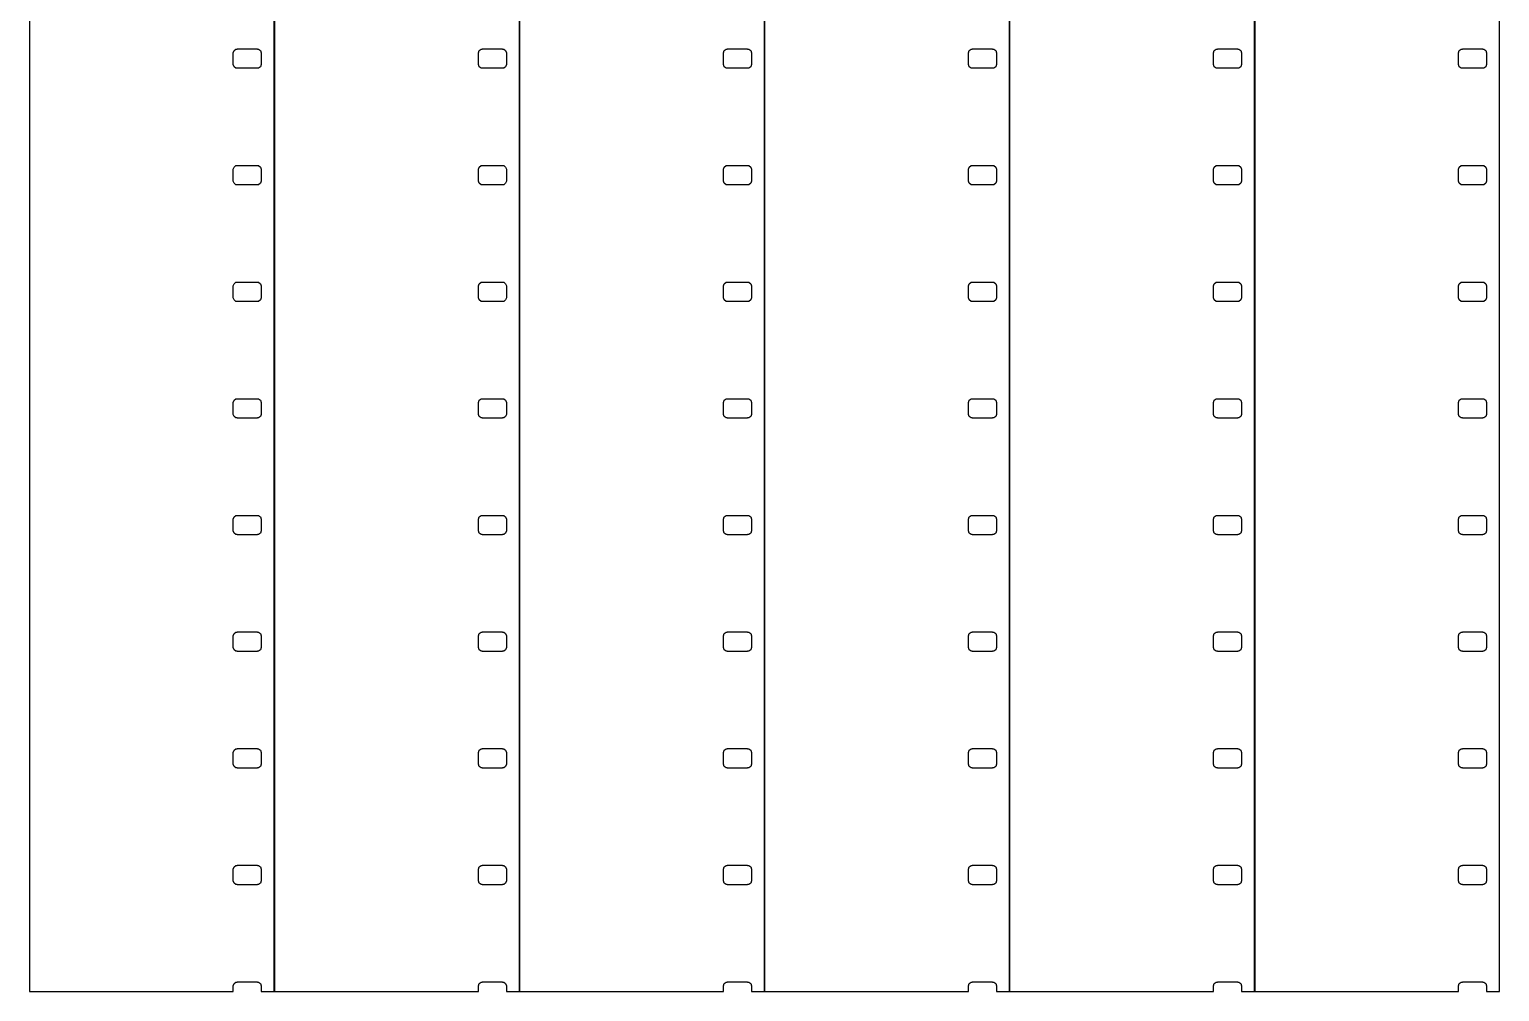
# Model space of a CAD drawing. Header units: metres. Extents: x -8 to 184, y -126 to 126.
# Drawn here: x 88.1 to 184.1, y -125.7 to -62.9 of the extents above; entities that cross this region are included whole.
import ezdxf

# ---------------------------------------------------------------- set-up
doc = ezdxf.new("R2010")
doc.units = ezdxf.units.M

msp = doc.modelspace()

# ---------------------------------------------------------------- linework, layer by layer
for p, q in [((88.06, 125.73), (88.06, -125.73)), ((104.06, -125.73), (104.06, 125.73)), ((104.07, 125.73), (104.07, -125.73)), ((120.07, -125.73), (120.07, 125.73)), ((120.08, 125.73), (120.08, -125.73)), ((136.08, -125.73), (136.08, 125.73)), ((136.09, 125.73), (136.09, -125.73)), ((152.09, -125.73), (152.09, 125.73)), ((152.1, 125.73), (152.1, -125.73)), ((168.1, -125.73), (168.1, 125.73)), ((168.11, 125.73), (168.11, -125.73)), ((184.11, -125.73), (184.11, 125.73)), ((101.381, -64.385), (101.429, -64.2381)), ((101.429, -64.2381), (101.554, -64.1472)), ((101.554, -64.1472), (101.631, -64.1472)), ((101.631, -64.1472), (101.631, -64.135)), ((101.631, -64.135), (102.96, -64.135)), ((102.96, -64.135), (102.96, -64.1472)), ((102.96, -64.1472), (103.037, -64.1472)), ((103.037, -64.1472), (103.162, -64.2381)), ((103.162, -64.2381), (103.21, -64.385)), ((117.391, -64.385), (117.439, -64.2381)), ((117.439, -64.2381), (117.564, -64.1472)), ((117.564, -64.1472), (117.641, -64.1472)), ((117.641, -64.1472), (117.641, -64.135)), ((117.641, -64.135), (118.97, -64.135)), ((118.97, -64.135), (118.97, -64.1472)), ((118.97, -64.1472), (119.047, -64.1472)), ((119.047, -64.1472), (119.172, -64.2381)), ((119.172, -64.2381), (119.22, -64.385)), ((133.401, -64.385), (133.449, -64.2381)), ((133.449, -64.2381), (133.574, -64.1472)), ((133.574, -64.1472), (133.651, -64.1472)), ((133.651, -64.1472), (133.651, -64.135)), ((133.651, -64.135), (134.98, -64.135)), ((134.98, -64.135), (134.98, -64.1472)), ((134.98, -64.1472), (135.057, -64.1472)), ((135.057, -64.1472), (135.182, -64.2381)), ((135.182, -64.2381), (135.23, -64.385)), ((149.411, -64.385), (149.459, -64.2381)), ((149.459, -64.2381), (149.584, -64.1472)), ((149.584, -64.1472), (149.661, -64.1472)), ((149.661, -64.1472), (149.661, -64.135)), ((149.661, -64.135), (150.99, -64.135)), ((150.99, -64.135), (150.99, -64.1472)), ((150.99, -64.1472), (151.067, -64.1472)), ((151.067, -64.1472), (151.192, -64.2381)), ((151.192, -64.2381), (151.24, -64.385)), ((165.421, -64.385), (165.469, -64.2381)), ((165.469, -64.2381), (165.594, -64.1472)), ((165.594, -64.1472), (165.671, -64.1472)), ((165.671, -64.1472), (165.671, -64.135)), ((165.671, -64.135), (167, -64.135)), ((167, -64.135), (167, -64.1472)), ((167, -64.1472), (167.077, -64.1472)), ((167.077, -64.1472), (167.202, -64.2381)), ((167.202, -64.2381), (167.25, -64.385)), ((181.431, -64.385), (181.479, -64.2381)), ((181.479, -64.2381), (181.604, -64.1472)), ((181.604, -64.1472), (181.681, -64.1472)), ((181.681, -64.1472), (181.681, -64.135)), ((181.681, -64.135), (183.01, -64.135)), ((183.01, -64.135), (183.01, -64.1472)), ((183.01, -64.1472), (183.087, -64.1472)), ((183.087, -64.1472), (183.212, -64.2381)), ((183.212, -64.2381), (183.26, -64.385)), ((101.381, -65.155), (101.381, -64.385)), ((101.429, -65.3019), (101.381, -65.155)), ((101.554, -65.3928), (101.429, -65.3019)), ((103.162, -65.3019), (103.037, -65.3928)), ((103.21, -65.155), (103.162, -65.3019)), ((103.21, -64.385), (103.21, -65.155)), ((117.391, -65.155), (117.391, -64.385)), ((117.439, -65.3019), (117.391, -65.155)), ((117.564, -65.3928), (117.439, -65.3019)), ((119.172, -65.3019), (119.047, -65.3928)), ((119.22, -65.155), (119.172, -65.3019)), ((119.22, -64.385), (119.22, -65.155)), ((133.401, -65.155), (133.401, -64.385)), ((133.449, -65.3019), (133.401, -65.155)), ((133.574, -65.3928), (133.449, -65.3019)), ((135.182, -65.3019), (135.057, -65.3928)), ((135.23, -65.155), (135.182, -65.3019)), ((135.23, -64.385), (135.23, -65.155)), ((149.411, -65.155), (149.411, -64.385)), ((149.459, -65.3019), (149.411, -65.155)), ((149.584, -65.3928), (149.459, -65.3019)), ((151.192, -65.3019), (151.067, -65.3928)), ((151.24, -65.155), (151.192, -65.3019)), ((151.24, -64.385), (151.24, -65.155)), ((165.421, -65.155), (165.421, -64.385)), ((165.469, -65.3019), (165.421, -65.155)), ((165.594, -65.3928), (165.469, -65.3019)), ((167.202, -65.3019), (167.077, -65.3928)), ((167.25, -65.155), (167.202, -65.3019)), ((167.25, -64.385), (167.25, -65.155)), ((181.431, -65.155), (181.431, -64.385)), ((181.479, -65.3019), (181.431, -65.155)), ((181.604, -65.3928), (181.479, -65.3019)), ((183.212, -65.3019), (183.087, -65.3928)), ((183.26, -65.155), (183.212, -65.3019)), ((183.26, -64.385), (183.26, -65.155)), ((101.631, -65.3928), (101.554, -65.3928)), ((101.631, -65.405), (101.631, -65.3928)), ((102.96, -65.405), (101.631, -65.405)), ((103.037, -65.3928), (102.96, -65.3928)), ((102.96, -65.3928), (102.96, -65.405)), ((117.641, -65.3928), (117.564, -65.3928)), ((117.641, -65.405), (117.641, -65.3928)), ((118.97, -65.405), (117.641, -65.405)), ((119.047, -65.3928), (118.97, -65.3928)), ((118.97, -65.3928), (118.97, -65.405)), ((133.651, -65.3928), (133.574, -65.3928)), ((133.651, -65.405), (133.651, -65.3928)), ((134.98, -65.405), (133.651, -65.405)), ((135.057, -65.3928), (134.98, -65.3928)), ((134.98, -65.3928), (134.98, -65.405)), ((149.661, -65.3928), (149.584, -65.3928)), ((149.661, -65.405), (149.661, -65.3928)), ((150.99, -65.405), (149.661, -65.405)), ((151.067, -65.3928), (150.99, -65.3928)), ((150.99, -65.3928), (150.99, -65.405)), ((165.671, -65.3928), (165.594, -65.3928)), ((165.671, -65.405), (165.671, -65.3928)), ((167, -65.405), (165.671, -65.405)), ((167.077, -65.3928), (167, -65.3928)), ((167, -65.3928), (167, -65.405)), ((181.681, -65.3928), (181.604, -65.3928)), ((181.681, -65.405), (181.681, -65.3928)), ((183.01, -65.405), (181.681, -65.405)), ((183.087, -65.3928), (183.01, -65.3928)), ((183.01, -65.3928), (183.01, -65.405)), ((101.381, -72.005), (101.429, -71.858)), ((101.381, -72.775), (101.381, -72.005)), ((101.429, -71.858), (101.554, -71.7672)), ((101.554, -71.7672), (101.631, -71.7672)), ((101.631, -71.7672), (101.631, -71.755)), ((101.631, -71.755), (102.96, -71.755)), ((102.96, -71.755), (102.96, -71.7672)), ((102.96, -71.7672), (103.037, -71.7672)), ((103.037, -71.7672), (103.162, -71.858)), ((103.162, -71.858), (103.21, -72.005)), ((103.21, -72.005), (103.21, -72.775)), ((117.391, -72.005), (117.439, -71.858)), ((117.391, -72.775), (117.391, -72.005)), ((117.439, -71.858), (117.564, -71.7672)), ((117.564, -71.7672), (117.641, -71.7672)), ((117.641, -71.7672), (117.641, -71.755)), ((117.641, -71.755), (118.97, -71.755)), ((118.97, -71.755), (118.97, -71.7672)), ((118.97, -71.7672), (119.047, -71.7672)), ((119.047, -71.7672), (119.172, -71.858)), ((119.172, -71.858), (119.22, -72.005)), ((119.22, -72.005), (119.22, -72.775)), ((133.401, -72.005), (133.449, -71.858)), ((133.401, -72.775), (133.401, -72.005)), ((133.449, -71.858), (133.574, -71.7672)), ((133.574, -71.7672), (133.651, -71.7672)), ((133.651, -71.7672), (133.651, -71.755)), ((133.651, -71.755), (134.98, -71.755)), ((134.98, -71.755), (134.98, -71.7672)), ((134.98, -71.7672), (135.057, -71.7672)), ((135.057, -71.7672), (135.182, -71.858)), ((135.182, -71.858), (135.23, -72.005)), ((135.23, -72.005), (135.23, -72.775)), ((149.411, -72.005), (149.459, -71.858)), ((149.411, -72.775), (149.411, -72.005)), ((149.459, -71.858), (149.584, -71.7672)), ((149.584, -71.7672), (149.661, -71.7672)), ((149.661, -71.7672), (149.661, -71.755)), ((149.661, -71.755), (150.99, -71.755)), ((150.99, -71.755), (150.99, -71.7672)), ((150.99, -71.7672), (151.067, -71.7672)), ((151.067, -71.7672), (151.192, -71.858)), ((151.192, -71.858), (151.24, -72.005)), ((151.24, -72.005), (151.24, -72.775)), ((165.421, -72.005), (165.469, -71.858)), ((165.421, -72.775), (165.421, -72.005)), ((165.469, -71.858), (165.594, -71.7672)), ((165.594, -71.7672), (165.671, -71.7672)), ((165.671, -71.7672), (165.671, -71.755)), ((165.671, -71.755), (167, -71.755)), ((167, -71.755), (167, -71.7672)), ((167, -71.7672), (167.077, -71.7672)), ((167.077, -71.7672), (167.202, -71.858)), ((167.202, -71.858), (167.25, -72.005)), ((167.25, -72.005), (167.25, -72.775)), ((181.431, -72.005), (181.479, -71.858)), ((181.431, -72.775), (181.431, -72.005)), ((181.479, -71.858), (181.604, -71.7672)), ((181.604, -71.7672), (181.681, -71.7672)), ((181.681, -71.7672), (181.681, -71.755)), ((181.681, -71.755), (183.01, -71.755)), ((183.01, -71.755), (183.01, -71.7672)), ((183.01, -71.7672), (183.087, -71.7672)), ((183.087, -71.7672), (183.212, -71.858)), ((183.212, -71.858), (183.26, -72.005)), ((183.26, -72.005), (183.26, -72.775)), ((101.429, -72.9219), (101.381, -72.775)), ((101.554, -73.0128), (101.429, -72.9219)), ((103.162, -72.9219), (103.037, -73.0128)), ((103.21, -72.775), (103.162, -72.9219)), ((117.439, -72.9219), (117.391, -72.775)), ((117.564, -73.0128), (117.439, -72.9219)), ((119.172, -72.9219), (119.047, -73.0128)), ((119.22, -72.775), (119.172, -72.9219)), ((133.449, -72.9219), (133.401, -72.775)), ((133.574, -73.0128), (133.449, -72.9219)), ((135.182, -72.9219), (135.057, -73.0128)), ((135.23, -72.775), (135.182, -72.9219)), ((149.459, -72.9219), (149.411, -72.775)), ((149.584, -73.0128), (149.459, -72.9219)), ((151.192, -72.9219), (151.067, -73.0128)), ((151.24, -72.775), (151.192, -72.9219)), ((165.469, -72.9219), (165.421, -72.775)), ((165.594, -73.0128), (165.469, -72.9219)), ((167.202, -72.9219), (167.077, -73.0128)), ((167.25, -72.775), (167.202, -72.9219)), ((181.479, -72.9219), (181.431, -72.775)), ((181.604, -73.0128), (181.479, -72.9219)), ((183.212, -72.9219), (183.087, -73.0128)), ((183.26, -72.775), (183.212, -72.9219)), ((101.631, -73.0128), (101.554, -73.0128)), ((101.631, -73.025), (101.631, -73.0128)), ((102.96, -73.025), (101.631, -73.025)), ((103.037, -73.0128), (102.96, -73.0128)), ((102.96, -73.0128), (102.96, -73.025)), ((117.641, -73.0128), (117.564, -73.0128)), ((117.641, -73.025), (117.641, -73.0128)), ((118.97, -73.025), (117.641, -73.025)), ((119.047, -73.0128), (118.97, -73.0128)), ((118.97, -73.0128), (118.97, -73.025)), ((133.651, -73.0128), (133.574, -73.0128)), ((133.651, -73.025), (133.651, -73.0128)), ((134.98, -73.025), (133.651, -73.025)), ((135.057, -73.0128), (134.98, -73.0128)), ((134.98, -73.0128), (134.98, -73.025)), ((149.661, -73.0128), (149.584, -73.0128)), ((149.661, -73.025), (149.661, -73.0128)), ((150.99, -73.025), (149.661, -73.025)), ((151.067, -73.0128), (150.99, -73.0128)), ((150.99, -73.0128), (150.99, -73.025)), ((165.671, -73.0128), (165.594, -73.0128)), ((165.671, -73.025), (165.671, -73.0128)), ((167, -73.025), (165.671, -73.025)), ((167.077, -73.0128), (167, -73.0128)), ((167, -73.0128), (167, -73.025)), ((181.681, -73.0128), (181.604, -73.0128)), ((181.681, -73.025), (181.681, -73.0128)), ((183.01, -73.025), (181.681, -73.025)), ((183.087, -73.0128), (183.01, -73.0128)), ((183.01, -73.0128), (183.01, -73.025)), ((101.381, -79.625), (101.429, -79.478)), ((101.381, -80.395), (101.381, -79.625)), ((101.429, -79.478), (101.554, -79.3872)), ((101.554, -79.3872), (101.631, -79.3872)), ((101.631, -79.3872), (101.631, -79.375)), ((101.631, -79.375), (102.96, -79.375)), ((102.96, -79.375), (102.96, -79.3872)), ((102.96, -79.3872), (103.037, -79.3872)), ((103.037, -79.3872), (103.162, -79.478)), ((103.162, -79.478), (103.21, -79.625)), ((103.21, -79.625), (103.21, -80.395)), ((117.391, -79.625), (117.439, -79.478)), ((117.391, -80.395), (117.391, -79.625)), ((117.439, -79.478), (117.564, -79.3872)), ((117.564, -79.3872), (117.641, -79.3872)), ((117.641, -79.3872), (117.641, -79.375)), ((117.641, -79.375), (118.97, -79.375)), ((118.97, -79.375), (118.97, -79.3872)), ((118.97, -79.3872), (119.047, -79.3872)), ((119.047, -79.3872), (119.172, -79.478)), ((119.172, -79.478), (119.22, -79.625)), ((119.22, -79.625), (119.22, -80.395)), ((133.401, -79.625), (133.449, -79.478)), ((133.401, -80.395), (133.401, -79.625)), ((133.449, -79.478), (133.574, -79.3872)), ((133.574, -79.3872), (133.651, -79.3872)), ((133.651, -79.3872), (133.651, -79.375)), ((133.651, -79.375), (134.98, -79.375)), ((134.98, -79.375), (134.98, -79.3872)), ((134.98, -79.3872), (135.057, -79.3872)), ((135.057, -79.3872), (135.182, -79.478)), ((135.182, -79.478), (135.23, -79.625)), ((135.23, -79.625), (135.23, -80.395)), ((149.411, -79.625), (149.459, -79.478)), ((149.411, -80.395), (149.411, -79.625)), ((149.459, -79.478), (149.584, -79.3872)), ((149.584, -79.3872), (149.661, -79.3872)), ((149.661, -79.3872), (149.661, -79.375)), ((149.661, -79.375), (150.99, -79.375)), ((150.99, -79.375), (150.99, -79.3872)), ((150.99, -79.3872), (151.067, -79.3872)), ((151.067, -79.3872), (151.192, -79.478)), ((151.192, -79.478), (151.24, -79.625)), ((151.24, -79.625), (151.24, -80.395)), ((165.421, -79.625), (165.469, -79.478)), ((165.421, -80.395), (165.421, -79.625)), ((165.469, -79.478), (165.594, -79.3872)), ((165.594, -79.3872), (165.671, -79.3872)), ((165.671, -79.3872), (165.671, -79.375)), ((165.671, -79.375), (167, -79.375)), ((167, -79.375), (167, -79.3872)), ((167, -79.3872), (167.077, -79.3872)), ((167.077, -79.3872), (167.202, -79.478)), ((167.202, -79.478), (167.25, -79.625)), ((167.25, -79.625), (167.25, -80.395)), ((181.431, -79.625), (181.479, -79.478)), ((181.431, -80.395), (181.431, -79.625)), ((181.479, -79.478), (181.604, -79.3872)), ((181.604, -79.3872), (181.681, -79.3872)), ((181.681, -79.3872), (181.681, -79.375)), ((181.681, -79.375), (183.01, -79.375)), ((183.01, -79.375), (183.01, -79.3872)), ((183.01, -79.3872), (183.087, -79.3872)), ((183.087, -79.3872), (183.212, -79.478)), ((183.212, -79.478), (183.26, -79.625)), ((183.26, -79.625), (183.26, -80.395)), ((101.429, -80.5419), (101.381, -80.395)), ((101.554, -80.6328), (101.429, -80.5419)), ((101.631, -80.6328), (101.554, -80.6328)), ((101.631, -80.645), (101.631, -80.6328)), ((102.96, -80.645), (101.631, -80.645)), ((103.037, -80.6328), (102.96, -80.6328)), ((102.96, -80.6328), (102.96, -80.645)), ((103.162, -80.5419), (103.037, -80.6328)), ((103.21, -80.395), (103.162, -80.5419)), ((117.439, -80.5419), (117.391, -80.395)), ((117.564, -80.6328), (117.439, -80.5419)), ((117.641, -80.6328), (117.564, -80.6328)), ((117.641, -80.645), (117.641, -80.6328)), ((118.97, -80.645), (117.641, -80.645)), ((119.047, -80.6328), (118.97, -80.6328)), ((118.97, -80.6328), (118.97, -80.645)), ((119.172, -80.5419), (119.047, -80.6328)), ((119.22, -80.395), (119.172, -80.5419)), ((133.449, -80.5419), (133.401, -80.395)), ((133.574, -80.6328), (133.449, -80.5419)), ((133.651, -80.6328), (133.574, -80.6328)), ((133.651, -80.645), (133.651, -80.6328)), ((134.98, -80.645), (133.651, -80.645)), ((135.057, -80.6328), (134.98, -80.6328)), ((134.98, -80.6328), (134.98, -80.645)), ((135.182, -80.5419), (135.057, -80.6328)), ((135.23, -80.395), (135.182, -80.5419)), ((149.459, -80.5419), (149.411, -80.395)), ((149.584, -80.6328), (149.459, -80.5419)), ((149.661, -80.6328), (149.584, -80.6328)), ((149.661, -80.645), (149.661, -80.6328)), ((150.99, -80.645), (149.661, -80.645)), ((151.067, -80.6328), (150.99, -80.6328)), ((150.99, -80.6328), (150.99, -80.645)), ((151.192, -80.5419), (151.067, -80.6328)), ((151.24, -80.395), (151.192, -80.5419)), ((165.469, -80.5419), (165.421, -80.395)), ((165.594, -80.6328), (165.469, -80.5419)), ((165.671, -80.6328), (165.594, -80.6328)), ((165.671, -80.645), (165.671, -80.6328)), ((167, -80.645), (165.671, -80.645)), ((167.077, -80.6328), (167, -80.6328)), ((167, -80.6328), (167, -80.645)), ((167.202, -80.5419), (167.077, -80.6328)), ((167.25, -80.395), (167.202, -80.5419)), ((181.479, -80.5419), (181.431, -80.395)), ((181.604, -80.6328), (181.479, -80.5419)), ((181.681, -80.6328), (181.604, -80.6328)), ((181.681, -80.645), (181.681, -80.6328)), ((183.01, -80.645), (181.681, -80.645)), ((183.087, -80.6328), (183.01, -80.6328)), ((183.01, -80.6328), (183.01, -80.645)), ((183.212, -80.5419), (183.087, -80.6328)), ((183.26, -80.395), (183.212, -80.5419)), ((101.381, -87.245), (101.429, -87.0981)), ((101.381, -88.015), (101.381, -87.245)), ((101.429, -87.0981), (101.554, -87.0072)), ((101.554, -87.0072), (101.631, -87.0072)), ((101.631, -87.0072), (101.631, -86.995)), ((101.631, -86.995), (102.96, -86.995)), ((102.96, -86.995), (102.96, -87.0072)), ((102.96, -87.0072), (103.037, -87.0072)), ((103.037, -87.0072), (103.162, -87.0981)), ((103.162, -87.0981), (103.21, -87.245)), ((103.21, -87.245), (103.21, -88.015)), ((117.391, -87.245), (117.439, -87.0981)), ((117.391, -88.015), (117.391, -87.245)), ((117.439, -87.0981), (117.564, -87.0072)), ((117.564, -87.0072), (117.641, -87.0072)), ((117.641, -87.0072), (117.641, -86.995)), ((117.641, -86.995), (118.97, -86.995)), ((118.97, -86.995), (118.97, -87.0072)), ((118.97, -87.0072), (119.047, -87.0072)), ((119.047, -87.0072), (119.172, -87.0981)), ((119.172, -87.0981), (119.22, -87.245)), ((119.22, -87.245), (119.22, -88.015)), ((133.401, -87.245), (133.449, -87.0981)), ((133.401, -88.015), (133.401, -87.245)), ((133.449, -87.0981), (133.574, -87.0072)), ((133.574, -87.0072), (133.651, -87.0072)), ((133.651, -87.0072), (133.651, -86.995)), ((133.651, -86.995), (134.98, -86.995)), ((134.98, -86.995), (134.98, -87.0072)), ((134.98, -87.0072), (135.057, -87.0072)), ((135.057, -87.0072), (135.182, -87.0981)), ((135.182, -87.0981), (135.23, -87.245)), ((135.23, -87.245), (135.23, -88.015)), ((149.411, -87.245), (149.459, -87.0981)), ((149.411, -88.015), (149.411, -87.245)), ((149.459, -87.0981), (149.584, -87.0072)), ((149.584, -87.0072), (149.661, -87.0072)), ((149.661, -87.0072), (149.661, -86.995)), ((149.661, -86.995), (150.99, -86.995)), ((150.99, -86.995), (150.99, -87.0072)), ((150.99, -87.0072), (151.067, -87.0072)), ((151.067, -87.0072), (151.192, -87.0981)), ((151.192, -87.0981), (151.24, -87.245)), ((151.24, -87.245), (151.24, -88.015)), ((165.421, -87.245), (165.469, -87.0981)), ((165.421, -88.015), (165.421, -87.245)), ((165.469, -87.0981), (165.594, -87.0072)), ((165.594, -87.0072), (165.671, -87.0072)), ((165.671, -87.0072), (165.671, -86.995)), ((165.671, -86.995), (167, -86.995)), ((167, -86.995), (167, -87.0072)), ((167, -87.0072), (167.077, -87.0072)), ((167.077, -87.0072), (167.202, -87.0981)), ((167.202, -87.0981), (167.25, -87.245)), ((167.25, -87.245), (167.25, -88.015)), ((181.431, -87.245), (181.479, -87.0981)), ((181.431, -88.015), (181.431, -87.245)), ((181.479, -87.0981), (181.604, -87.0072)), ((181.604, -87.0072), (181.681, -87.0072)), ((181.681, -87.0072), (181.681, -86.995)), ((181.681, -86.995), (183.01, -86.995)), ((183.01, -86.995), (183.01, -87.0072)), ((183.01, -87.0072), (183.087, -87.0072)), ((183.087, -87.0072), (183.212, -87.0981)), ((183.212, -87.0981), (183.26, -87.245)), ((183.26, -87.245), (183.26, -88.015)), ((101.429, -88.1619), (101.381, -88.015)), ((101.554, -88.2528), (101.429, -88.1619)), ((101.631, -88.2528), (101.554, -88.2528)), ((101.631, -88.265), (101.631, -88.2528)), ((102.96, -88.265), (101.631, -88.265)), ((103.037, -88.2528), (102.96, -88.2528)), ((102.96, -88.2528), (102.96, -88.265)), ((103.162, -88.1619), (103.037, -88.2528)), ((103.21, -88.015), (103.162, -88.1619)), ((117.439, -88.1619), (117.391, -88.015)), ((117.564, -88.2528), (117.439, -88.1619)), ((117.641, -88.2528), (117.564, -88.2528)), ((117.641, -88.265), (117.641, -88.2528)), ((118.97, -88.265), (117.641, -88.265)), ((119.047, -88.2528), (118.97, -88.2528)), ((118.97, -88.2528), (118.97, -88.265)), ((119.172, -88.1619), (119.047, -88.2528)), ((119.22, -88.015), (119.172, -88.1619)), ((133.449, -88.1619), (133.401, -88.015)), ((133.574, -88.2528), (133.449, -88.1619)), ((133.651, -88.2528), (133.574, -88.2528)), ((133.651, -88.265), (133.651, -88.2528)), ((134.98, -88.265), (133.651, -88.265)), ((135.057, -88.2528), (134.98, -88.2528)), ((134.98, -88.2528), (134.98, -88.265)), ((135.182, -88.1619), (135.057, -88.2528)), ((135.23, -88.015), (135.182, -88.1619)), ((149.459, -88.1619), (149.411, -88.015)), ((149.584, -88.2528), (149.459, -88.1619)), ((149.661, -88.2528), (149.584, -88.2528)), ((149.661, -88.265), (149.661, -88.2528)), ((150.99, -88.265), (149.661, -88.265)), ((151.067, -88.2528), (150.99, -88.2528)), ((150.99, -88.2528), (150.99, -88.265)), ((151.192, -88.1619), (151.067, -88.2528)), ((151.24, -88.015), (151.192, -88.1619)), ((165.469, -88.1619), (165.421, -88.015)), ((165.594, -88.2528), (165.469, -88.1619)), ((165.671, -88.2528), (165.594, -88.2528)), ((165.671, -88.265), (165.671, -88.2528)), ((167, -88.265), (165.671, -88.265)), ((167.077, -88.2528), (167, -88.2528)), ((167, -88.2528), (167, -88.265)), ((167.202, -88.1619), (167.077, -88.2528)), ((167.25, -88.015), (167.202, -88.1619)), ((181.479, -88.1619), (181.431, -88.015)), ((181.604, -88.2528), (181.479, -88.1619)), ((181.681, -88.2528), (181.604, -88.2528)), ((181.681, -88.265), (181.681, -88.2528)), ((183.01, -88.265), (181.681, -88.265)), ((183.087, -88.2528), (183.01, -88.2528)), ((183.01, -88.2528), (183.01, -88.265)), ((183.212, -88.1619), (183.087, -88.2528)), ((183.26, -88.015), (183.212, -88.1619)), ((101.381, -94.865), (101.429, -94.718)), ((101.381, -95.635), (101.381, -94.865)), ((101.429, -94.718), (101.554, -94.6272)), ((101.554, -94.6272), (101.631, -94.6272)), ((101.631, -94.6272), (101.631, -94.615)), ((101.631, -94.615), (102.96, -94.615)), ((102.96, -94.615), (102.96, -94.6272)), ((102.96, -94.6272), (103.037, -94.6272)), ((103.037, -94.6272), (103.162, -94.718)), ((103.162, -94.718), (103.21, -94.865)), ((103.21, -94.865), (103.21, -95.635)), ((117.391, -94.865), (117.439, -94.718)), ((117.391, -95.635), (117.391, -94.865)), ((117.439, -94.718), (117.564, -94.6272)), ((117.564, -94.6272), (117.641, -94.6272)), ((117.641, -94.6272), (117.641, -94.615)), ((117.641, -94.615), (118.97, -94.615)), ((118.97, -94.615), (118.97, -94.6272)), ((118.97, -94.6272), (119.047, -94.6272)), ((119.047, -94.6272), (119.172, -94.718)), ((119.172, -94.718), (119.22, -94.865)), ((119.22, -94.865), (119.22, -95.635)), ((133.401, -94.865), (133.449, -94.718)), ((133.401, -95.635), (133.401, -94.865)), ((133.449, -94.718), (133.574, -94.6272)), ((133.574, -94.6272), (133.651, -94.6272)), ((133.651, -94.6272), (133.651, -94.615)), ((133.651, -94.615), (134.98, -94.615)), ((134.98, -94.615), (134.98, -94.6272)), ((134.98, -94.6272), (135.057, -94.6272)), ((135.057, -94.6272), (135.182, -94.718)), ((135.182, -94.718), (135.23, -94.865)), ((135.23, -94.865), (135.23, -95.635)), ((149.411, -94.865), (149.459, -94.718)), ((149.411, -95.635), (149.411, -94.865)), ((149.459, -94.718), (149.584, -94.6272)), ((149.584, -94.6272), (149.661, -94.6272)), ((149.661, -94.6272), (149.661, -94.615)), ((149.661, -94.615), (150.99, -94.615)), ((150.99, -94.615), (150.99, -94.6272)), ((150.99, -94.6272), (151.067, -94.6272)), ((151.067, -94.6272), (151.192, -94.718)), ((151.192, -94.718), (151.24, -94.865)), ((151.24, -94.865), (151.24, -95.635)), ((165.421, -94.865), (165.469, -94.718)), ((165.421, -95.635), (165.421, -94.865)), ((165.469, -94.718), (165.594, -94.6272)), ((165.594, -94.6272), (165.671, -94.6272)), ((165.671, -94.6272), (165.671, -94.615)), ((165.671, -94.615), (167, -94.615)), ((167, -94.615), (167, -94.6272)), ((167, -94.6272), (167.077, -94.6272)), ((167.077, -94.6272), (167.202, -94.718)), ((167.202, -94.718), (167.25, -94.865)), ((167.25, -94.865), (167.25, -95.635)), ((181.431, -94.865), (181.479, -94.718)), ((181.431, -95.635), (181.431, -94.865)), ((181.479, -94.718), (181.604, -94.6272)), ((181.604, -94.6272), (181.681, -94.6272)), ((181.681, -94.6272), (181.681, -94.615)), ((181.681, -94.615), (183.01, -94.615)), ((183.01, -94.615), (183.01, -94.6272)), ((183.01, -94.6272), (183.087, -94.6272)), ((183.087, -94.6272), (183.212, -94.718)), ((183.212, -94.718), (183.26, -94.865)), ((183.26, -94.865), (183.26, -95.635)), ((101.429, -95.7819), (101.381, -95.635)), ((101.554, -95.8728), (101.429, -95.7819)), ((101.631, -95.8728), (101.554, -95.8728)), ((101.631, -95.885), (101.631, -95.8728)), ((102.96, -95.885), (101.631, -95.885)), ((103.037, -95.8728), (102.96, -95.8728)), ((102.96, -95.8728), (102.96, -95.885)), ((103.162, -95.7819), (103.037, -95.8728)), ((103.21, -95.635), (103.162, -95.7819)), ((117.439, -95.7819), (117.391, -95.635)), ((117.564, -95.8728), (117.439, -95.7819)), ((117.641, -95.8728), (117.564, -95.8728)), ((117.641, -95.885), (117.641, -95.8728)), ((118.97, -95.885), (117.641, -95.885)), ((119.047, -95.8728), (118.97, -95.8728)), ((118.97, -95.8728), (118.97, -95.885)), ((119.172, -95.7819), (119.047, -95.8728)), ((119.22, -95.635), (119.172, -95.7819)), ((133.449, -95.7819), (133.401, -95.635)), ((133.574, -95.8728), (133.449, -95.7819)), ((133.651, -95.8728), (133.574, -95.8728)), ((133.651, -95.885), (133.651, -95.8728)), ((134.98, -95.885), (133.651, -95.885)), ((135.057, -95.8728), (134.98, -95.8728)), ((134.98, -95.8728), (134.98, -95.885)), ((135.182, -95.7819), (135.057, -95.8728)), ((135.23, -95.635), (135.182, -95.7819)), ((149.459, -95.7819), (149.411, -95.635)), ((149.584, -95.8728), (149.459, -95.7819)), ((149.661, -95.8728), (149.584, -95.8728)), ((149.661, -95.885), (149.661, -95.8728)), ((150.99, -95.885), (149.661, -95.885)), ((151.067, -95.8728), (150.99, -95.8728)), ((150.99, -95.8728), (150.99, -95.885)), ((151.192, -95.7819), (151.067, -95.8728)), ((151.24, -95.635), (151.192, -95.7819)), ((165.469, -95.7819), (165.421, -95.635)), ((165.594, -95.8728), (165.469, -95.7819)), ((165.671, -95.8728), (165.594, -95.8728)), ((165.671, -95.885), (165.671, -95.8728)), ((167, -95.885), (165.671, -95.885)), ((167.077, -95.8728), (167, -95.8728)), ((167, -95.8728), (167, -95.885)), ((167.202, -95.7819), (167.077, -95.8728)), ((167.25, -95.635), (167.202, -95.7819)), ((181.479, -95.7819), (181.431, -95.635)), ((181.604, -95.8728), (181.479, -95.7819)), ((181.681, -95.8728), (181.604, -95.8728)), ((181.681, -95.885), (181.681, -95.8728)), ((183.01, -95.885), (181.681, -95.885)), ((183.087, -95.8728), (183.01, -95.8728)), ((183.01, -95.8728), (183.01, -95.885)), ((183.212, -95.7819), (183.087, -95.8728)), ((183.26, -95.635), (183.212, -95.7819)), ((101.381, -102.485), (101.429, -102.338)), ((101.381, -103.255), (101.381, -102.485)), ((101.429, -102.338), (101.554, -102.247)), ((101.554, -102.247), (101.631, -102.247)), ((101.631, -102.247), (101.631, -102.235)), ((101.631, -102.235), (102.96, -102.235)), ((102.96, -102.235), (102.96, -102.247)), ((102.96, -102.247), (103.037, -102.247)), ((103.037, -102.247), (103.162, -102.338)), ((103.162, -102.338), (103.21, -102.485)), ((103.21, -102.485), (103.21, -103.255)), ((117.391, -102.485), (117.439, -102.338)), ((117.391, -103.255), (117.391, -102.485)), ((117.439, -102.338), (117.564, -102.247)), ((117.564, -102.247), (117.641, -102.247)), ((117.641, -102.247), (117.641, -102.235)), ((117.641, -102.235), (118.97, -102.235)), ((118.97, -102.235), (118.97, -102.247)), ((118.97, -102.247), (119.047, -102.247)), ((119.047, -102.247), (119.172, -102.338)), ((119.172, -102.338), (119.22, -102.485)), ((119.22, -102.485), (119.22, -103.255)), ((133.401, -102.485), (133.449, -102.338)), ((133.401, -103.255), (133.401, -102.485)), ((133.449, -102.338), (133.574, -102.247)), ((133.574, -102.247), (133.651, -102.247)), ((133.651, -102.247), (133.651, -102.235)), ((133.651, -102.235), (134.98, -102.235)), ((134.98, -102.235), (134.98, -102.247)), ((134.98, -102.247), (135.057, -102.247)), ((135.057, -102.247), (135.182, -102.338)), ((135.182, -102.338), (135.23, -102.485)), ((135.23, -102.485), (135.23, -103.255)), ((149.411, -102.485), (149.459, -102.338)), ((149.411, -103.255), (149.411, -102.485)), ((149.459, -102.338), (149.584, -102.247)), ((149.584, -102.247), (149.661, -102.247)), ((149.661, -102.247), (149.661, -102.235)), ((149.661, -102.235), (150.99, -102.235)), ((150.99, -102.235), (150.99, -102.247)), ((150.99, -102.247), (151.067, -102.247)), ((151.067, -102.247), (151.192, -102.338)), ((151.192, -102.338), (151.24, -102.485)), ((151.24, -102.485), (151.24, -103.255)), ((165.421, -102.485), (165.469, -102.338)), ((165.421, -103.255), (165.421, -102.485)), ((165.469, -102.338), (165.594, -102.247)), ((165.594, -102.247), (165.671, -102.247)), ((165.671, -102.247), (165.671, -102.235)), ((165.671, -102.235), (167, -102.235)), ((167, -102.235), (167, -102.247)), ((167, -102.247), (167.077, -102.247)), ((167.077, -102.247), (167.202, -102.338)), ((167.202, -102.338), (167.25, -102.485)), ((167.25, -102.485), (167.25, -103.255)), ((181.431, -102.485), (181.479, -102.338)), ((181.431, -103.255), (181.431, -102.485)), ((181.479, -102.338), (181.604, -102.247)), ((181.604, -102.247), (181.681, -102.247)), ((181.681, -102.247), (181.681, -102.235)), ((181.681, -102.235), (183.01, -102.235)), ((183.01, -102.235), (183.01, -102.247)), ((183.01, -102.247), (183.087, -102.247)), ((183.087, -102.247), (183.212, -102.338)), ((183.212, -102.338), (183.26, -102.485)), ((183.26, -102.485), (183.26, -103.255)), ((101.429, -103.402), (101.381, -103.255)), ((101.554, -103.493), (101.429, -103.402)), ((101.631, -103.493), (101.554, -103.493)), ((101.631, -103.505), (101.631, -103.493)), ((102.96, -103.505), (101.631, -103.505)), ((103.037, -103.493), (102.96, -103.493)), ((102.96, -103.493), (102.96, -103.505)), ((103.162, -103.402), (103.037, -103.493)), ((103.21, -103.255), (103.162, -103.402)), ((117.439, -103.402), (117.391, -103.255)), ((117.564, -103.493), (117.439, -103.402)), ((117.641, -103.493), (117.564, -103.493)), ((117.641, -103.505), (117.641, -103.493)), ((118.97, -103.505), (117.641, -103.505)), ((119.047, -103.493), (118.97, -103.493)), ((118.97, -103.493), (118.97, -103.505)), ((119.172, -103.402), (119.047, -103.493)), ((119.22, -103.255), (119.172, -103.402)), ((133.449, -103.402), (133.401, -103.255)), ((133.574, -103.493), (133.449, -103.402)), ((133.651, -103.493), (133.574, -103.493)), ((133.651, -103.505), (133.651, -103.493)), ((134.98, -103.505), (133.651, -103.505)), ((135.057, -103.493), (134.98, -103.493)), ((134.98, -103.493), (134.98, -103.505)), ((135.182, -103.402), (135.057, -103.493)), ((135.23, -103.255), (135.182, -103.402)), ((149.459, -103.402), (149.411, -103.255)), ((149.584, -103.493), (149.459, -103.402)), ((149.661, -103.493), (149.584, -103.493)), ((149.661, -103.505), (149.661, -103.493)), ((150.99, -103.505), (149.661, -103.505)), ((151.067, -103.493), (150.99, -103.493)), ((150.99, -103.493), (150.99, -103.505)), ((151.192, -103.402), (151.067, -103.493)), ((151.24, -103.255), (151.192, -103.402)), ((165.469, -103.402), (165.421, -103.255)), ((165.594, -103.493), (165.469, -103.402)), ((165.671, -103.493), (165.594, -103.493)), ((165.671, -103.505), (165.671, -103.493)), ((167, -103.505), (165.671, -103.505)), ((167.077, -103.493), (167, -103.493)), ((167, -103.493), (167, -103.505)), ((167.202, -103.402), (167.077, -103.493)), ((167.25, -103.255), (167.202, -103.402)), ((181.479, -103.402), (181.431, -103.255)), ((181.604, -103.493), (181.479, -103.402)), ((181.681, -103.493), (181.604, -103.493)), ((181.681, -103.505), (181.681, -103.493)), ((183.01, -103.505), (181.681, -103.505)), ((183.087, -103.493), (183.01, -103.493)), ((183.01, -103.493), (183.01, -103.505)), ((183.212, -103.402), (183.087, -103.493)), ((183.26, -103.255), (183.212, -103.402)), ((101.381, -110.105), (101.429, -109.958)), ((101.381, -110.875), (101.381, -110.105)), ((101.429, -109.958), (101.554, -109.867)), ((101.554, -109.867), (101.631, -109.867)), ((101.631, -109.867), (101.631, -109.855)), ((101.631, -109.855), (102.96, -109.855)), ((102.96, -109.855), (102.96, -109.867)), ((102.96, -109.867), (103.037, -109.867)), ((103.037, -109.867), (103.162, -109.958)), ((103.162, -109.958), (103.21, -110.105)), ((103.21, -110.105), (103.21, -110.875)), ((117.391, -110.105), (117.439, -109.958)), ((117.391, -110.875), (117.391, -110.105)), ((117.439, -109.958), (117.564, -109.867)), ((117.564, -109.867), (117.641, -109.867)), ((117.641, -109.867), (117.641, -109.855)), ((117.641, -109.855), (118.97, -109.855)), ((118.97, -109.855), (118.97, -109.867)), ((118.97, -109.867), (119.047, -109.867)), ((119.047, -109.867), (119.172, -109.958)), ((119.172, -109.958), (119.22, -110.105)), ((119.22, -110.105), (119.22, -110.875)), ((133.401, -110.105), (133.449, -109.958)), ((133.401, -110.875), (133.401, -110.105)), ((133.449, -109.958), (133.574, -109.867)), ((133.574, -109.867), (133.651, -109.867)), ((133.651, -109.867), (133.651, -109.855)), ((133.651, -109.855), (134.98, -109.855)), ((134.98, -109.855), (134.98, -109.867)), ((134.98, -109.867), (135.057, -109.867)), ((135.057, -109.867), (135.182, -109.958)), ((135.182, -109.958), (135.23, -110.105)), ((135.23, -110.105), (135.23, -110.875)), ((149.411, -110.105), (149.459, -109.958)), ((149.411, -110.875), (149.411, -110.105)), ((149.459, -109.958), (149.584, -109.867)), ((149.584, -109.867), (149.661, -109.867)), ((149.661, -109.867), (149.661, -109.855)), ((149.661, -109.855), (150.99, -109.855)), ((150.99, -109.855), (150.99, -109.867)), ((150.99, -109.867), (151.067, -109.867)), ((151.067, -109.867), (151.192, -109.958)), ((151.192, -109.958), (151.24, -110.105)), ((151.24, -110.105), (151.24, -110.875)), ((165.421, -110.105), (165.469, -109.958)), ((165.421, -110.875), (165.421, -110.105)), ((165.469, -109.958), (165.594, -109.867)), ((165.594, -109.867), (165.671, -109.867)), ((165.671, -109.867), (165.671, -109.855)), ((165.671, -109.855), (167, -109.855)), ((167, -109.855), (167, -109.867)), ((167, -109.867), (167.077, -109.867)), ((167.077, -109.867), (167.202, -109.958)), ((167.202, -109.958), (167.25, -110.105)), ((167.25, -110.105), (167.25, -110.875)), ((181.431, -110.105), (181.479, -109.958)), ((181.431, -110.875), (181.431, -110.105)), ((181.479, -109.958), (181.604, -109.867)), ((181.604, -109.867), (181.681, -109.867)), ((181.681, -109.867), (181.681, -109.855)), ((181.681, -109.855), (183.01, -109.855)), ((183.01, -109.855), (183.01, -109.867)), ((183.01, -109.867), (183.087, -109.867)), ((183.087, -109.867), (183.212, -109.958)), ((183.212, -109.958), (183.26, -110.105)), ((183.26, -110.105), (183.26, -110.875)), ((101.429, -111.022), (101.381, -110.875)), ((101.554, -111.113), (101.429, -111.022)), ((101.631, -111.113), (101.554, -111.113)), ((101.631, -111.125), (101.631, -111.113)), ((102.96, -111.125), (101.631, -111.125)), ((103.037, -111.113), (102.96, -111.113)), ((102.96, -111.113), (102.96, -111.125)), ((103.162, -111.022), (103.037, -111.113)), ((103.21, -110.875), (103.162, -111.022)), ((117.439, -111.022), (117.391, -110.875)), ((117.564, -111.113), (117.439, -111.022)), ((117.641, -111.113), (117.564, -111.113)), ((117.641, -111.125), (117.641, -111.113)), ((118.97, -111.125), (117.641, -111.125)), ((119.047, -111.113), (118.97, -111.113)), ((118.97, -111.113), (118.97, -111.125)), ((119.172, -111.022), (119.047, -111.113)), ((119.22, -110.875), (119.172, -111.022)), ((133.449, -111.022), (133.401, -110.875)), ((133.574, -111.113), (133.449, -111.022)), ((133.651, -111.113), (133.574, -111.113)), ((133.651, -111.125), (133.651, -111.113)), ((134.98, -111.125), (133.651, -111.125)), ((135.057, -111.113), (134.98, -111.113)), ((134.98, -111.113), (134.98, -111.125)), ((135.182, -111.022), (135.057, -111.113)), ((135.23, -110.875), (135.182, -111.022)), ((149.459, -111.022), (149.411, -110.875)), ((149.584, -111.113), (149.459, -111.022)), ((149.661, -111.113), (149.584, -111.113)), ((149.661, -111.125), (149.661, -111.113)), ((150.99, -111.125), (149.661, -111.125)), ((151.067, -111.113), (150.99, -111.113)), ((150.99, -111.113), (150.99, -111.125)), ((151.192, -111.022), (151.067, -111.113)), ((151.24, -110.875), (151.192, -111.022)), ((165.469, -111.022), (165.421, -110.875)), ((165.594, -111.113), (165.469, -111.022)), ((165.671, -111.113), (165.594, -111.113)), ((165.671, -111.125), (165.671, -111.113)), ((167, -111.125), (165.671, -111.125)), ((167.077, -111.113), (167, -111.113)), ((167, -111.113), (167, -111.125)), ((167.202, -111.022), (167.077, -111.113)), ((167.25, -110.875), (167.202, -111.022)), ((181.479, -111.022), (181.431, -110.875)), ((181.604, -111.113), (181.479, -111.022)), ((181.681, -111.113), (181.604, -111.113)), ((181.681, -111.125), (181.681, -111.113)), ((183.01, -111.125), (181.681, -111.125)), ((183.087, -111.113), (183.01, -111.113)), ((183.01, -111.113), (183.01, -111.125)), ((183.212, -111.022), (183.087, -111.113)), ((183.26, -110.875), (183.212, -111.022)), ((101.381, -117.725), (101.429, -117.578)), ((101.381, -118.495), (101.381, -117.725)), ((101.429, -117.578), (101.554, -117.487)), ((101.554, -117.487), (101.631, -117.487)), ((101.631, -117.487), (101.631, -117.475)), ((101.631, -117.475), (102.96, -117.475)), ((102.96, -117.475), (102.96, -117.487)), ((102.96, -117.487), (103.037, -117.487)), ((103.037, -117.487), (103.162, -117.578)), ((103.162, -117.578), (103.21, -117.725)), ((103.21, -117.725), (103.21, -118.495)), ((117.391, -117.725), (117.439, -117.578)), ((117.391, -118.495), (117.391, -117.725)), ((117.439, -117.578), (117.564, -117.487)), ((117.564, -117.487), (117.641, -117.487)), ((117.641, -117.487), (117.641, -117.475)), ((117.641, -117.475), (118.97, -117.475)), ((118.97, -117.475), (118.97, -117.487)), ((118.97, -117.487), (119.047, -117.487)), ((119.047, -117.487), (119.172, -117.578)), ((119.172, -117.578), (119.22, -117.725)), ((119.22, -117.725), (119.22, -118.495)), ((133.401, -117.725), (133.449, -117.578)), ((133.401, -118.495), (133.401, -117.725)), ((133.449, -117.578), (133.574, -117.487)), ((133.574, -117.487), (133.651, -117.487)), ((133.651, -117.487), (133.651, -117.475)), ((133.651, -117.475), (134.98, -117.475)), ((134.98, -117.475), (134.98, -117.487)), ((134.98, -117.487), (135.057, -117.487)), ((135.057, -117.487), (135.182, -117.578)), ((135.182, -117.578), (135.23, -117.725)), ((135.23, -117.725), (135.23, -118.495)), ((149.411, -117.725), (149.459, -117.578)), ((149.411, -118.495), (149.411, -117.725)), ((149.459, -117.578), (149.584, -117.487)), ((149.584, -117.487), (149.661, -117.487)), ((149.661, -117.487), (149.661, -117.475)), ((149.661, -117.475), (150.99, -117.475)), ((150.99, -117.475), (150.99, -117.487)), ((150.99, -117.487), (151.067, -117.487)), ((151.067, -117.487), (151.192, -117.578)), ((151.192, -117.578), (151.24, -117.725)), ((151.24, -117.725), (151.24, -118.495)), ((165.421, -117.725), (165.469, -117.578)), ((165.421, -118.495), (165.421, -117.725)), ((165.469, -117.578), (165.594, -117.487)), ((165.594, -117.487), (165.671, -117.487)), ((165.671, -117.487), (165.671, -117.475)), ((165.671, -117.475), (167, -117.475)), ((167, -117.475), (167, -117.487)), ((167, -117.487), (167.077, -117.487)), ((167.077, -117.487), (167.202, -117.578)), ((167.202, -117.578), (167.25, -117.725)), ((167.25, -117.725), (167.25, -118.495)), ((181.431, -117.725), (181.479, -117.578)), ((181.431, -118.495), (181.431, -117.725)), ((181.479, -117.578), (181.604, -117.487)), ((181.604, -117.487), (181.681, -117.487)), ((181.681, -117.487), (181.681, -117.475)), ((181.681, -117.475), (183.01, -117.475)), ((183.01, -117.475), (183.01, -117.487)), ((183.01, -117.487), (183.087, -117.487)), ((183.087, -117.487), (183.212, -117.578)), ((183.212, -117.578), (183.26, -117.725)), ((183.26, -117.725), (183.26, -118.495)), ((101.429, -118.642), (101.381, -118.495)), ((101.554, -118.733), (101.429, -118.642)), ((101.631, -118.733), (101.554, -118.733)), ((101.631, -118.745), (101.631, -118.733)), ((102.96, -118.745), (101.631, -118.745)), ((103.037, -118.733), (102.96, -118.733)), ((102.96, -118.733), (102.96, -118.745)), ((103.162, -118.642), (103.037, -118.733)), ((103.21, -118.495), (103.162, -118.642)), ((117.439, -118.642), (117.391, -118.495)), ((117.564, -118.733), (117.439, -118.642)), ((117.641, -118.733), (117.564, -118.733)), ((117.641, -118.745), (117.641, -118.733)), ((118.97, -118.745), (117.641, -118.745)), ((119.047, -118.733), (118.97, -118.733)), ((118.97, -118.733), (118.97, -118.745)), ((119.172, -118.642), (119.047, -118.733)), ((119.22, -118.495), (119.172, -118.642)), ((133.449, -118.642), (133.401, -118.495)), ((133.574, -118.733), (133.449, -118.642)), ((133.651, -118.733), (133.574, -118.733)), ((133.651, -118.745), (133.651, -118.733)), ((134.98, -118.745), (133.651, -118.745)), ((135.057, -118.733), (134.98, -118.733)), ((134.98, -118.733), (134.98, -118.745)), ((135.182, -118.642), (135.057, -118.733)), ((135.23, -118.495), (135.182, -118.642)), ((149.459, -118.642), (149.411, -118.495)), ((149.584, -118.733), (149.459, -118.642)), ((149.661, -118.733), (149.584, -118.733)), ((149.661, -118.745), (149.661, -118.733)), ((150.99, -118.745), (149.661, -118.745)), ((151.067, -118.733), (150.99, -118.733)), ((150.99, -118.733), (150.99, -118.745)), ((151.192, -118.642), (151.067, -118.733)), ((151.24, -118.495), (151.192, -118.642)), ((165.469, -118.642), (165.421, -118.495)), ((165.594, -118.733), (165.469, -118.642)), ((165.671, -118.733), (165.594, -118.733)), ((165.671, -118.745), (165.671, -118.733)), ((167, -118.745), (165.671, -118.745)), ((167.077, -118.733), (167, -118.733)), ((167, -118.733), (167, -118.745)), ((167.202, -118.642), (167.077, -118.733)), ((167.25, -118.495), (167.202, -118.642)), ((181.479, -118.642), (181.431, -118.495)), ((181.604, -118.733), (181.479, -118.642)), ((181.681, -118.733), (181.604, -118.733)), ((181.681, -118.745), (181.681, -118.733)), ((183.01, -118.745), (181.681, -118.745)), ((183.087, -118.733), (183.01, -118.733)), ((183.01, -118.733), (183.01, -118.745)), ((183.212, -118.642), (183.087, -118.733)), ((183.26, -118.495), (183.212, -118.642)), ((88.06, -125.73), (101.381, -125.73)), ((101.381, -125.345), (101.429, -125.198)), ((101.381, -125.73), (101.381, -125.345)), ((101.429, -125.198), (101.554, -125.107)), ((101.554, -125.107), (101.631, -125.107)), ((101.631, -125.107), (101.631, -125.095)), ((101.631, -125.095), (102.96, -125.095)), ((102.96, -125.095), (102.96, -125.107)), ((102.96, -125.107), (103.037, -125.107)), ((103.037, -125.107), (103.162, -125.198)), ((103.162, -125.198), (103.21, -125.345)), ((103.21, -125.345), (103.21, -125.73)), ((103.21, -125.73), (104.06, -125.73)), ((104.07, -125.73), (117.391, -125.73)), ((117.391, -125.345), (117.439, -125.198)), ((117.391, -125.73), (117.391, -125.345)), ((117.439, -125.198), (117.564, -125.107)), ((117.564, -125.107), (117.641, -125.107)), ((117.641, -125.107), (117.641, -125.095)), ((117.641, -125.095), (118.97, -125.095)), ((118.97, -125.095), (118.97, -125.107)), ((118.97, -125.107), (119.047, -125.107)), ((119.047, -125.107), (119.172, -125.198)), ((119.172, -125.198), (119.22, -125.345)), ((119.22, -125.345), (119.22, -125.73)), ((119.22, -125.73), (120.07, -125.73)), ((120.08, -125.73), (133.401, -125.73)), ((133.401, -125.345), (133.449, -125.198)), ((133.401, -125.73), (133.401, -125.345)), ((133.449, -125.198), (133.574, -125.107)), ((133.574, -125.107), (133.651, -125.107)), ((133.651, -125.107), (133.651, -125.095)), ((133.651, -125.095), (134.98, -125.095)), ((134.98, -125.095), (134.98, -125.107)), ((134.98, -125.107), (135.057, -125.107)), ((135.057, -125.107), (135.182, -125.198)), ((135.182, -125.198), (135.23, -125.345)), ((135.23, -125.345), (135.23, -125.73)), ((135.23, -125.73), (136.08, -125.73)), ((136.09, -125.73), (149.411, -125.73)), ((149.411, -125.345), (149.459, -125.198)), ((149.411, -125.73), (149.411, -125.345)), ((149.459, -125.198), (149.584, -125.107)), ((149.584, -125.107), (149.661, -125.107)), ((149.661, -125.107), (149.661, -125.095)), ((149.661, -125.095), (150.99, -125.095)), ((150.99, -125.095), (150.99, -125.107)), ((150.99, -125.107), (151.067, -125.107)), ((151.067, -125.107), (151.192, -125.198)), ((151.192, -125.198), (151.24, -125.345)), ((151.24, -125.345), (151.24, -125.73)), ((151.24, -125.73), (152.09, -125.73)), ((152.1, -125.73), (165.421, -125.73)), ((165.421, -125.345), (165.469, -125.198)), ((165.421, -125.73), (165.421, -125.345)), ((165.469, -125.198), (165.594, -125.107)), ((165.594, -125.107), (165.671, -125.107)), ((165.671, -125.107), (165.671, -125.095)), ((165.671, -125.095), (167, -125.095)), ((167, -125.095), (167, -125.107)), ((167, -125.107), (167.077, -125.107)), ((167.077, -125.107), (167.202, -125.198)), ((167.202, -125.198), (167.25, -125.345)), ((167.25, -125.345), (167.25, -125.73)), ((167.25, -125.73), (168.1, -125.73)), ((168.11, -125.73), (181.431, -125.73)), ((181.431, -125.345), (181.479, -125.198)), ((181.431, -125.73), (181.431, -125.345)), ((181.479, -125.198), (181.604, -125.107)), ((181.604, -125.107), (181.681, -125.107)), ((181.681, -125.107), (181.681, -125.095)), ((181.681, -125.095), (183.01, -125.095)), ((183.01, -125.095), (183.01, -125.107)), ((183.01, -125.107), (183.087, -125.107)), ((183.087, -125.107), (183.212, -125.198)), ((183.212, -125.198), (183.26, -125.345)), ((183.26, -125.345), (183.26, -125.73)), ((183.26, -125.73), (184.11, -125.73))]:
    msp.add_line(p, q)

doc.saveas('drawing.dxf')
